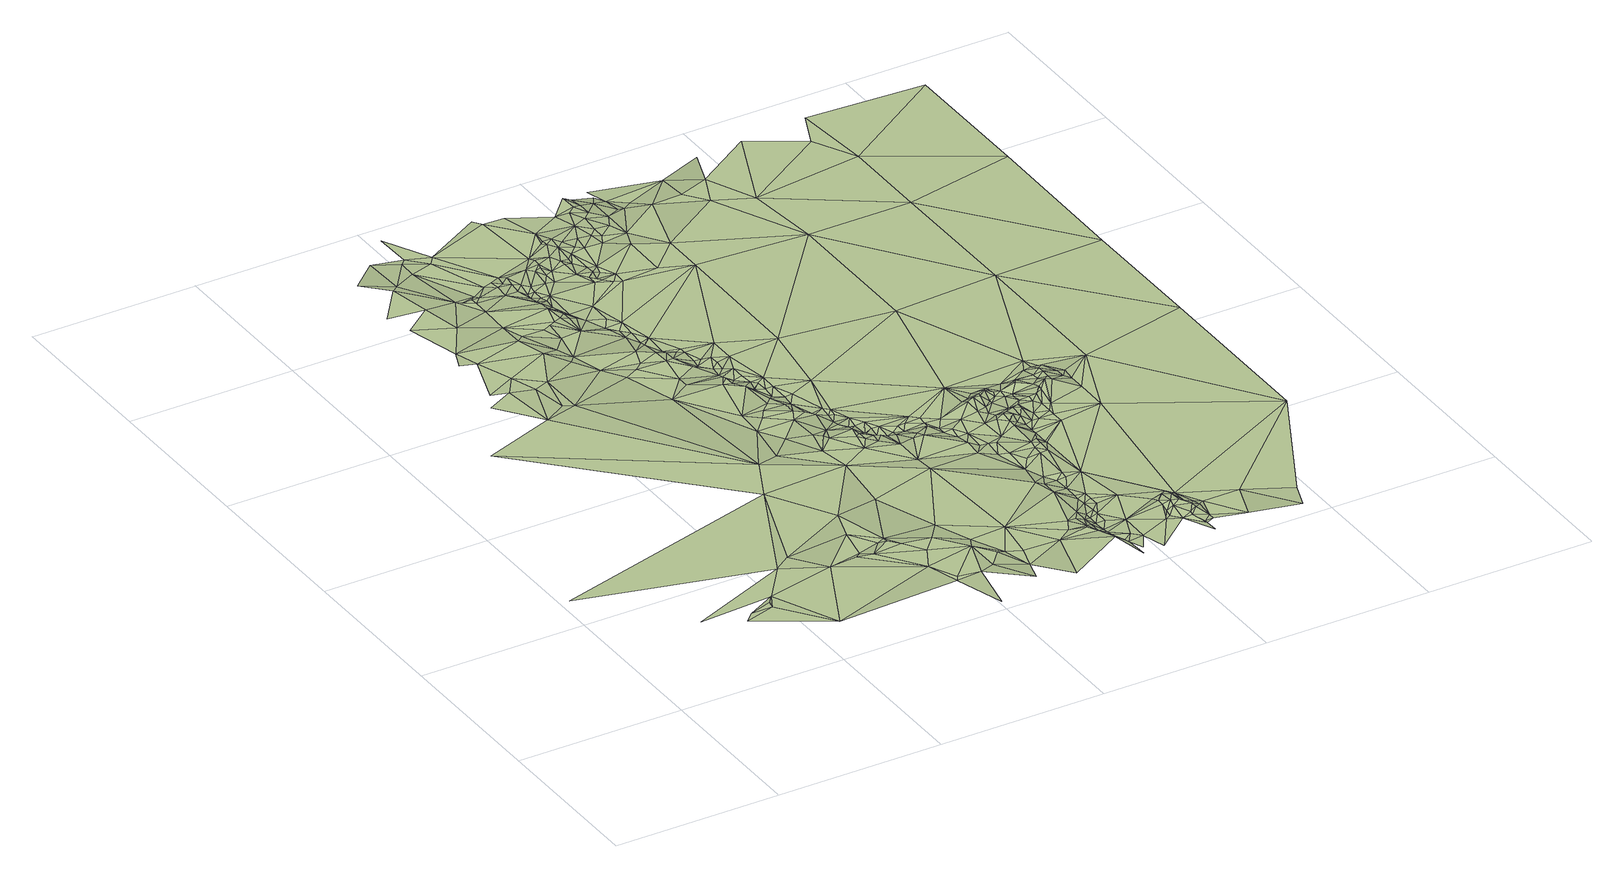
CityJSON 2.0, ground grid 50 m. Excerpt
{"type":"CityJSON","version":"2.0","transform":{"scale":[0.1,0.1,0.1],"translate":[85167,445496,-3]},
"CityObjects":{
"terrain1":{"type":"TINRelief","geometry":[{"type":"CompositeSurface","lod":"1","boundaries":[[[0,1,2]],[[3,0,2]],[[1,4,2]],[[3,5,0]],[[6,5,7]],[[3,2,5]],[[2,4,5]],[[8,7,9]],[[5,4,10]],[[5,10,7]],[[10,11,7]],[[4,12,10]],[[11,9,7]],[[13,11,10]],[[14,15,16]],[[17,18,15]],[[19,12,4]],[[20,10,21]],[[14,16,9]],[[22,23,17]],[[12,21,10]],[[20,13,10]],[[24,17,15]],[[22,25,23]],[[24,15,26]],[[20,21,27]],[[28,9,11]],[[28,11,13]],[[15,29,26]],[[25,30,31]],[[22,17,24]],[[12,27,21]],[[32,20,27]],[[32,13,20]],[[33,24,26]],[[33,22,24]],[[14,29,15]],[[33,26,29]],[[34,30,35]],[[36,32,27]],[[37,27,12]],[[36,27,38]],[[39,13,32]],[[25,40,30]],[[22,41,25]],[[42,12,19]],[[39,28,13]],[[37,38,27]],[[43,34,35]],[[39,32,36]],[[33,41,22]],[[43,44,45]],[[39,36,38]],[[46,47,19]],[[47,42,19]],[[35,30,48]],[[33,29,49]],[[42,50,12]],[[25,41,40]],[[51,39,38]],[[30,40,48]],[[44,52,53]],[[50,37,12]],[[51,38,37]],[[39,54,28]],[[14,55,29]],[[56,43,35]],[[47,50,42]],[[28,57,9]],[[33,58,41]],[[59,53,52]],[[56,44,43]],[[33,49,58]],[[57,14,9]],[[29,60,49]],[[56,52,44]],[[51,61,39]],[[29,55,60]],[[51,37,50]],[[35,48,62]],[[56,35,62]],[[63,50,47]],[[64,63,47]],[[61,54,39]],[[65,40,41]],[[66,48,40]],[[58,67,41]],[[65,66,40]],[[56,68,52]],[[65,41,67]],[[69,59,52]],[[28,54,57]],[[70,71,14]],[[58,49,67]],[[51,50,72]],[[63,73,50]],[[69,52,68]],[[14,71,55]],[[57,70,14]],[[74,48,66]],[[56,62,75]],[[56,75,76]],[[51,72,61]],[[64,77,63]],[[77,73,63]],[[65,78,66]],[[56,76,79]],[[80,76,75]],[[56,79,68]],[[65,67,78]],[[81,50,73]],[[82,59,69]],[[81,72,50]],[[79,76,80]],[[78,74,66]],[[83,80,75]],[[49,60,84]],[[77,81,73]],[[62,48,85]],[[83,79,80]],[[86,48,74]],[[87,71,70]],[[88,75,62]],[[49,89,67]],[[69,68,90]],[[91,55,71]],[[92,60,55]],[[93,87,70]],[[49,84,94]],[[83,75,88]],[[77,95,81]],[[57,93,70]],[[68,79,96]],[[97,74,78]],[[98,78,67]],[[82,69,90]],[[99,61,72]],[[96,79,83]],[[84,60,92]],[[85,48,86]],[[86,74,97]],[[99,72,81]],[[68,96,90]],[[92,55,100]],[[49,94,89]],[[101,91,71]],[[98,97,78]],[[61,102,54]],[[88,62,103]],[[82,90,104]],[[82,104,105]],[[96,83,106]],[[83,88,106]],[[99,81,95]],[[107,55,91]],[[107,100,55]],[[98,86,97]],[[62,85,103]],[[87,108,71]],[[109,87,93]],[[98,67,110]],[[57,54,102]],[[77,111,95]],[[67,89,110]],[[84,112,94]],[[108,101,71]],[[113,111,77]],[[114,91,101]],[[98,115,86]],[[84,92,112]],[[96,106,116]],[[85,86,115]],[[96,117,90]],[[118,93,57]],[[104,90,117]],[[109,108,87]],[[119,109,93]],[[106,88,120]],[[121,115,98]],[[99,102,61]],[[106,122,116]],[[96,116,117]],[[123,91,114]],[[124,119,93]],[[125,85,115]],[[94,126,89]],[[125,115,121]],[[88,103,127]],[[88,128,120]],[[99,95,111]],[[129,92,100]],[[106,120,122]],[[88,130,128]],[[121,98,131]],[[88,127,130]],[[94,112,126]],[[116,122,117]],[[118,124,93]],[[132,85,125]],[[125,121,131]],[[133,114,101]],[[107,91,134]],[[112,92,135]],[[136,103,85]],[[123,134,91]],[[136,85,132]],[[98,137,131]],[[138,109,119]],[[122,120,139]],[[107,140,100]],[[133,101,108]],[[122,139,117]],[[132,125,141]],[[125,131,141]],[[138,108,109]],[[98,142,137]],[[98,110,143]],[[98,143,142]],[[128,130,144]],[[128,145,120]],[[138,119,124]],[[127,103,146]],[[136,132,141]],[[89,126,147]],[[128,144,145]],[[127,148,130]],[[136,146,103]],[[118,57,149]],[[135,92,129]],[[120,145,139]],[[140,129,100]],[[141,131,137]],[[89,150,110]],[[89,147,150]],[[151,112,135]],[[152,126,112]],[[153,123,114]],[[127,146,148]],[[130,154,144]],[[152,112,151]],[[130,148,154]],[[57,102,149]],[[155,136,141]],[[144,156,145]],[[153,114,133]],[[118,157,124]],[[155,146,136]],[[107,158,159]],[[160,147,126]],[[144,154,156]],[[160,126,152]],[[107,134,158]],[[104,117,161]],[[143,162,142]],[[143,110,162]],[[117,139,163]],[[107,159,140]],[[151,135,164]],[[155,148,146]],[[138,124,165]],[[166,133,108]],[[167,134,123]],[[99,111,168]],[[138,169,108]],[[155,154,148]],[[153,167,123]],[[137,142,170]],[[139,145,163]],[[171,141,137]],[[110,150,172]],[[173,152,151]],[[110,172,162]],[[174,111,113]],[[157,165,124]],[[175,150,147]],[[169,166,108]],[[176,159,158]],[[175,147,160]],[[151,164,177]],[[145,156,163]],[[178,142,162]],[[155,141,171]],[[173,160,152]],[[118,179,157]],[[164,135,180]],[[176,140,159]],[[135,129,180]],[[178,170,142]],[[175,172,150]],[[171,137,170]],[[181,134,167]],[[154,182,156]],[[183,173,151]],[[183,151,177]],[[155,182,154]],[[118,184,179]],[[134,185,158]],[[178,162,172]],[[153,133,186]],[[153,186,167]],[[166,186,133]],[[138,187,188]],[[189,187,138]],[[138,188,169]],[[176,158,185]],[[190,175,160]],[[181,191,134]],[[190,160,173]],[[175,178,172]],[[189,138,165]],[[99,168,192]],[[193,157,179]],[[164,194,177]],[[140,195,129]],[[191,185,134]],[[193,165,157]],[[178,171,170]],[[196,181,167]],[[197,180,129]],[[176,195,140]],[[118,198,184]],[[199,166,169]],[[196,167,186]],[[199,186,166]],[[118,149,198]],[[117,163,161]],[[183,177,194]],[[190,173,183]],[[156,200,163]],[[193,179,201]],[[164,180,202]],[[156,182,200]],[[181,203,191]],[[184,201,179]],[[164,202,194]],[[197,129,195]],[[155,204,182]],[[176,185,205]],[[206,185,191]],[[207,168,111]],[[189,208,187]],[[206,191,203]],[[197,209,180]],[[193,210,165]],[[176,205,195]],[[193,201,211]],[[99,212,102]],[[188,213,169]],[[214,203,181]],[[215,199,169]],[[180,209,202]],[[193,211,210]],[[215,186,199]],[[104,161,216]],[[196,214,181]],[[188,187,217]],[[184,218,201]],[[189,165,219]],[[220,196,186]],[[208,217,187]],[[215,169,213]],[[210,219,165]],[[189,219,208]],[[205,185,221]],[[184,198,218]],[[215,220,186]],[[188,222,213]],[[206,221,185]],[[206,203,221]],[[155,171,223]],[[182,224,200]],[[104,216,225]],[[201,226,211]],[[227,207,111]],[[205,221,195]],[[182,204,224]],[[228,175,190]],[[220,214,196]],[[163,200,229]],[[214,221,203]],[[99,192,230]],[[231,209,197]],[[201,218,226]],[[228,183,194]],[[228,190,183]],[[188,217,222]],[[231,197,195]],[[232,210,211]],[[155,223,204]],[[174,227,111]],[[208,219,217]],[[233,215,213]],[[231,202,209]],[[233,213,222]],[[200,224,234]],[[232,211,226]],[[163,229,235]],[[236,192,168]],[[210,237,219]],[[228,194,202]],[[236,168,207]],[[163,235,161]],[[238,198,149]],[[218,198,239]],[[200,234,229]],[[217,233,222]],[[231,195,221]],[[232,237,210]],[[218,239,226]],[[204,240,224]],[[219,237,217]],[[241,149,102]],[[224,240,234]],[[242,171,178]],[[232,226,243]],[[244,239,198]],[[226,239,243]],[[234,240,229]],[[236,245,192]],[[99,230,212]],[[232,243,237]],[[236,207,227]],[[220,246,214]],[[228,202,231]],[[215,246,220]],[[214,246,221]],[[247,240,204]],[[238,244,198]],[[233,246,215]],[[238,149,248]],[[249,243,239]],[[236,227,250]],[[249,239,244]],[[251,192,245]],[[229,252,235]],[[253,245,236]],[[161,235,252]],[[229,240,252]],[[247,204,223]],[[174,254,227]],[[174,255,256]],[[253,236,250]],[[254,257,227]],[[258,250,227]],[[259,223,171]],[[260,233,217]],[[258,227,257]],[[174,261,254]],[[262,243,249]],[[174,256,261]],[[253,251,245]],[[260,217,237]],[[263,249,244]],[[264,244,238]],[[265,253,250]],[[266,240,247]],[[265,250,258]],[[260,237,243]],[[230,192,251]],[[267,252,240]],[[268,257,254]],[[269,248,149]],[[264,263,244]],[[262,249,263]],[[268,254,261]],[[267,240,266]],[[242,259,171]],[[270,161,252]],[[268,261,256]],[[271,247,223]],[[272,102,212]],[[265,273,253]],[[274,251,253]],[[264,238,248]],[[272,241,102]],[[275,256,276]],[[265,258,277]],[[269,149,241]],[[274,253,273]],[[278,231,221]],[[260,243,262]],[[279,216,161]],[[280,271,223]],[[281,178,175]],[[270,282,161]],[[258,257,283]],[[284,262,263]],[[271,285,247]],[[275,268,256]],[[286,266,247]],[[287,273,265]],[[280,223,259]],[[287,265,277]],[[280,288,271]],[[279,161,282]],[[268,283,257]],[[286,267,266]],[[228,231,278]],[[289,274,273]],[[258,283,277]],[[290,251,274]],[[286,247,291]],[[271,288,285]],[[291,247,285]],[[292,252,267]],[[293,263,264]],[[278,221,246]],[[293,264,248]],[[260,262,284]],[[289,273,287]],[[294,267,286]],[[292,270,252]],[[230,251,295]],[[296,284,263]],[[275,283,268]],[[287,277,283]],[[290,274,289]],[[292,267,294]],[[297,212,230]],[[290,295,251]],[[298,282,270]],[[280,299,288]],[[288,300,285]],[[281,175,228]],[[279,301,216]],[[280,259,299]],[[296,263,293]],[[289,287,302]],[[294,286,303]],[[304,293,248]],[[291,285,305]],[[286,291,303]],[[279,282,298]],[[298,270,306]],[[307,260,284]],[[288,299,300]],[[285,300,305]],[[269,308,248]],[[292,306,270]],[[299,259,242]],[[290,289,302]],[[309,212,297]],[[307,284,296]],[[292,294,303]],[[304,248,308]],[[230,295,310]],[[297,230,311]],[[291,305,303]],[[279,298,306]],[[230,310,311]],[[312,246,233]],[[300,299,305]],[[309,272,212]],[[313,269,241]],[[281,242,178]],[[290,302,314]],[[315,316,275]],[[317,296,293]],[[290,318,295]],[[292,319,306]],[[304,317,293]],[[272,320,241]],[[290,314,318]],[[292,303,321]],[[295,318,310]],[[275,316,283]],[[309,297,322]],[[297,311,322]],[[287,283,323]],[[313,241,324]],[[312,233,260]],[[241,320,324]],[[292,321,319]],[[310,318,311]],[[287,323,302]],[[304,325,317]],[[304,308,325]],[[307,296,326]],[[269,327,308]],[[303,305,328]],[[317,326,296]],[[313,327,269]],[[272,329,320]],[[308,327,325]],[[303,328,321]],[[302,323,314]],[[279,330,301]],[[313,324,327]],[[311,331,322]],[[299,242,332]],[[333,329,272]],[[309,322,334]],[[279,306,335]],[[314,323,318]],[[320,336,324]],[[320,329,336]],[[317,325,337]],[[319,321,338]],[[309,339,272]],[[306,319,335]],[[317,337,326]],[[340,311,318]],[[322,331,334]],[[325,327,337]],[[315,341,316]],[[321,328,338]],[[333,272,339]],[[342,305,299]],[[343,327,324]],[[305,344,328]],[[281,228,278]],[[309,334,339]],[[340,331,311]],[[312,260,307]],[[316,345,283]],[[343,324,336]],[[333,346,329]],[[319,338,335]],[[283,347,323]],[[340,318,323]],[[279,335,330]],[[329,348,336]],[[340,334,331]],[[283,345,349]],[[312,307,326]],[[327,350,337]],[[283,349,347]],[[328,351,338]],[[343,350,327]],[[333,339,346]],[[329,346,348]],[[343,336,348]],[[326,337,352]],[[342,344,305]],[[334,353,339]],[[342,299,332]],[[354,355,316]],[[340,353,334]],[[328,344,351]],[[354,316,341]],[[338,351,335]],[[316,355,345]],[[281,332,242]],[[339,353,346]],[[354,356,355]],[[354,341,356]],[[343,357,350]],[[326,352,358]],[[337,350,359]],[[343,348,360]],[[346,361,348]],[[362,345,355]],[[353,361,346]],[[330,335,363]],[[340,323,364]],[[362,349,345]],[[351,344,365]],[[335,351,366]],[[362,355,356]],[[343,367,357]],[[337,359,352]],[[340,368,353]],[[369,356,341]],[[312,326,358]],[[343,360,367]],[[369,341,370]],[[348,361,371]],[[364,323,347]],[[372,341,373]],[[372,370,341]],[[374,347,349]],[[351,365,366]],[[374,349,362]],[[353,368,361]],[[375,278,246]],[[335,366,376]],[[350,357,377]],[[335,376,363]],[[378,362,356]],[[379,370,372]],[[350,380,359]],[[368,371,361]],[[348,371,381]],[[348,381,360]],[[330,363,382]],[[383,369,370]],[[369,384,356]],[[357,367,385]],[[350,377,380]],[[368,386,371]],[[364,347,374]],[[384,378,356]],[[387,374,362]],[[344,388,365]],[[389,370,379]],[[357,385,377]],[[360,390,367]],[[387,362,378]],[[352,359,391]],[[392,379,372]],[[352,391,358]],[[383,384,369]],[[371,386,381]],[[389,383,370]],[[342,388,344]],[[393,330,382]],[[366,365,394]],[[367,395,385]],[[340,364,396]],[[367,390,395]],[[359,380,397]],[[364,374,387]],[[360,381,398]],[[389,379,392]],[[366,394,376]],[[363,376,399]],[[359,397,391]],[[358,391,400]],[[360,401,390]],[[384,402,378]],[[402,387,378]],[[385,403,377]],[[404,342,332]],[[360,398,401]],[[358,400,405]],[[385,395,403]],[[312,358,405]],[[363,399,382]],[[406,384,383]],[[312,375,246]],[[340,407,368]],[[365,388,394]],[[406,383,389]],[[408,395,390]],[[391,409,400]],[[364,387,396]],[[404,332,281]],[[391,397,410]],[[402,396,387]],[[380,377,411]],[[384,412,402]],[[400,409,405]],[[380,413,397]],[[408,403,395]],[[408,390,401]],[[391,410,409]],[[406,412,384]],[[377,403,411]],[[312,405,414]],[[382,399,415]],[[393,382,415]],[[376,416,399]],[[376,394,416]],[[412,396,402]],[[398,417,401]],[[405,409,414]],[[368,407,386]],[[397,418,410]],[[380,411,413]],[[406,389,419]],[[408,420,403]],[[404,388,342]],[[408,401,417]],[[421,389,392]],[[386,407,381]],[[397,413,418]],[[410,422,409]],[[403,420,411]],[[393,415,423]],[[406,419,412]],[[394,388,416]],[[419,396,412]],[[381,407,398]],[[409,422,414]],[[410,418,422]],[[398,424,417]],[[408,425,420]],[[426,415,399]],[[312,414,427]],[[408,417,425]],[[421,419,389]],[[413,428,418]],[[426,399,416]],[[411,420,429]],[[426,423,415]],[[418,428,422]],[[420,425,429]],[[414,422,427]],[[413,411,430]],[[398,407,424]],[[431,425,417]],[[422,428,432]],[[431,417,424]],[[413,430,428]],[[431,429,425]],[[340,396,433]],[[422,432,427]],[[411,429,434]],[[388,435,416]],[[312,427,436]],[[411,434,430]],[[428,437,432]],[[438,396,419]],[[426,439,423]],[[440,426,416]],[[432,437,427]],[[428,430,437]],[[441,429,431]],[[431,424,442]],[[443,281,278]],[[441,434,429]],[[340,433,407]],[[444,424,407]],[[445,388,404]],[[434,446,430]],[[447,437,430]],[[440,416,435]],[[421,438,419]],[[444,442,424]],[[427,437,436]],[[447,430,446]],[[440,448,426]],[[449,446,434]],[[441,431,450]],[[426,448,439]],[[449,434,441]],[[431,442,450]],[[449,447,446]],[[447,451,437]],[[445,435,388]],[[452,436,437]],[[449,441,453]],[[449,453,447]],[[440,435,448]],[[452,437,451]],[[444,454,442]],[[441,450,453]],[[312,436,455]],[[442,454,450]],[[447,453,456]],[[457,448,435]],[[447,458,451]],[[459,453,450]],[[459,450,454]],[[452,460,436]],[[404,281,443]],[[444,407,433]],[[452,451,461]],[[447,456,458]],[[443,278,375]],[[459,456,453]],[[421,462,438]],[[451,458,461]],[[445,457,435]],[[452,461,460]],[[312,455,375]],[[444,433,454]],[[459,454,463]],[[436,460,464]],[[459,463,456]],[[456,463,458]],[[461,458,465]],[[461,466,460]],[[454,467,463]],[[468,445,404]],[[469,470,448]],[[458,463,465]],[[461,465,466]],[[469,448,457]],[[460,466,464]],[[436,464,455]],[[471,465,463]],[[471,463,467]],[[454,472,467]],[[465,473,466]],[[471,473,465]],[[454,433,472]],[[469,457,445]],[[438,462,474]],[[466,475,464]],[[466,473,475]],[[471,467,476]],[[464,475,477]],[[471,476,473]],[[468,404,443]],[[455,464,477]],[[478,475,473]],[[475,479,477]],[[467,480,476]],[[467,472,480]],[[478,473,476]],[[468,481,445]],[[478,479,475]],[[455,477,482]],[[469,445,481]],[[477,479,482]],[[438,483,396]],[[479,484,482]],[[478,484,479]],[[478,476,484]],[[476,480,484]],[[396,483,433]],[[485,472,433]],[[485,455,482]],[[485,480,472]],[[468,486,481]],[[485,482,484]],[[469,481,486]],[[485,484,480]],[[455,487,375]],[[438,474,483]],[[488,468,443]],[[488,486,468]],[[443,375,487]],[[469,486,489]],[[485,487,455]],[[485,433,483]],[[488,490,486]],[[488,443,491]],[[443,487,491]],[[485,492,487]],[[488,493,490]],[[485,483,492]],[[488,491,494]],[[488,494,493]],[[491,487,495]],[[492,495,487]],[[494,496,493]],[[494,491,497]],[[491,495,497]],[[494,498,496]],[[494,497,498]]]}]}
},
"vertices":[
[385,280,33],[361,260,28],[453,290,27],[452,300,36],[565,130,31],[474,330,32],[248,310,33],[559,440,32],[4,580,34],[720,780,34],[686,380,30],[607,470,36],[904,240,36],[806,500,30],[788,920,31],[427,1400,31],[205,1320,30],[410,1570,30],[330,1530,29],[939,150,30],[787,400,30],[767,380,36],[446,1620,37],[357,1580,33],[473,1540,36],[407,1730,37],[495,1440,31],[813,370,35],[834,590,32],[521,1420,35],[383,1800,38],[363,1750,34],[856,420,30],[520,1560,35],[339,1960,41],[452,1910,39],[878,410,34],[946,320,33],[904,380,34],[878,430,31],[563,1780,33],[586,1690,34],[945,160,34],[428,2030,39],[406,2160,37],[316,2040,41],[986,0,29],[1013,150,34],[563,1860,30],[677,1550,26],[1059,280,30],[991,370,31],[429,2180,32],[339,2230,37],[968,620,24],[767,1330,24],[519,2030,34],[990,810,23],[631,1620,30],[430,2320,25],[724,1490,22],[1037,430,23],[564,1950,32],[1060,170,31],[1128,60,30],[633,1700,24],[585,1800,29],[655,1650,23],[500,2220,27],[498,2270,32],[855,940,26],[879,1080,21],[1080,320,23],[1104,220,29],[653,1800,28],[565,2000,33],[540,2030,26],[1149,130,23],[677,1750,20],[583,2040,26],[564,2020,33],[1126,220,23],[518,2290,30],[586,2020,32],[765,1510,22],[720,1890,26],[698,1820,28],[923,1010,21],[654,2000,29],[810,1590,23],[569,2240,27],[880,1160,27],[837,1410,23],[972,900,26],[788,1530,23],[1172,200,23],[631,2070,25],[678,1810,28],[743,1760,18],[1192,330,21],[835,1370,26],[924,1130,22],[1172,680,24],[722,1930,20],[586,2260,31],[518,2410,25],[655,2040,32],[923,1330,22],[991,1080,21],[991,980,27],[833,1680,11],[1284,200,20],[857,1510,20],[1240,40,16],[946,1160,23],[722,1830,27],[654,2070,31],[686,2090,26],[1077,860,23],[1011,960,28],[698,2040,28],[744,1820,24],[677,2050,32],[970,1180,26],[1023,950,24],[743,1850,24],[855,1560,21],[721,1950,15],[699,2010,22],[946,1390,11],[721,1980,9],[765,1820,19],[743,1870,22],[1013,1120,22],[970,1290,21],[902,1450,21],[746,1910,11],[789,1810,9],[1038,990,22],[701,2070,32],[946,1370,17],[768,1860,8],[812,1750,9],[813,1730,14],[723,2000,9],[720,2030,25],[753,1950,7],[856,1620,12],[745,1970,8],[1170,740,21],[856,1640,8],[878,1510,21],[880,1550,16],[1014,1160,20],[743,2000,12],[768,1960,13],[745,2020,17],[1090,920,23],[946,1320,22],[945,1350,22],[880,1570,11],[805,2130,26],[838,1720,8],[766,2080,31],[923,1460,9],[1100,960,22],[1037,1100,21],[990,1200,25],[1328,230,22],[1060,1080,16],[833,1780,16],[834,1850,17],[857,1690,12],[912,1550,10],[1418,140,21],[881,1640,16],[969,1350,8],[930,1490,8],[858,1740,18],[1104,900,23],[953,1430,8],[1013,1230,9],[790,2020,13],[925,1530,14],[1126,870,25],[1001,1320,10],[1036,1170,9],[1080,1000,21],[1083,1030,12],[1101,980,17],[924,1550,16],[992,1280,10],[1350,270,22],[1103,930,24],[945,1480,13],[991,1390,18],[1042,1210,9],[969,1410,13],[1170,830,23],[1060,1100,10],[788,2070,25],[1128,900,25],[970,1470,17],[1017,1270,9],[811,2010,16],[993,1350,15],[1013,1300,14],[1373,210,28],[1105,990,10],[971,1440,17],[1127,940,11],[1127,930,15],[1375,480,23],[1092,1070,9],[1035,1260,17],[1091,1100,15],[789,2340,28],[1127,1020,17],[1151,900,19],[1126,990,8],[1059,1200,17],[1036,1310,18],[1105,1060,13],[900,1950,18],[810,2050,16],[767,2360,32],[1151,920,8],[1396,190,19],[1015,1530,16],[812,2090,28],[1396,420,18],[1014,1450,16],[1153,950,12],[1104,1080,18],[810,2080,24],[811,2110,31],[1379,220,25],[1148,980,18],[1216,840,21],[1172,900,10],[833,2060,16],[1325,690,19],[968,1920,18],[1170,940,18],[1193,890,13],[1375,270,22],[1133,1230,20],[878,2010,18],[1248,840,21],[1194,910,8],[1398,230,16],[1395,300,19],[856,2110,28],[1397,260,17],[1420,160,16],[1441,30,20],[1442,110,13],[1419,180,13],[1419,200,10],[946,1930,18],[1261,940,21],[1441,130,9],[1216,920,17],[1223,900,8],[1240,860,19],[1418,240,8],[879,2070,18],[878,2090,18],[1464,140,15],[1330,750,18],[878,2160,32],[901,1980,18],[1398,570,9],[1419,270,9],[1419,290,9],[1486,110,18],[1463,70,10],[1440,230,16],[1170,1460,18],[884,2230,27],[924,1950,18],[1173,1890,18],[872,2180,26],[1486,200,20],[1238,920,17],[923,2000,18],[900,2070,15],[1441,270,17],[924,1980,6],[1441,290,16],[1442,340,10],[924,2030,16],[901,2140,27],[1283,880,16],[903,2090,16],[1441,370,9],[1285,900,14],[1397,470,17],[878,2180,32],[970,1960,18],[945,2000,9],[848,2330,33],[1463,310,20],[923,2110,16],[1310,840,8],[947,2020,17],[903,2180,32],[1283,920,20],[1329,800,10],[1418,510,11],[1441,390,9],[1443,430,9],[1419,1020,18],[1355,730,12],[1463,340,19],[1509,40,17],[1581,150,19],[1307,860,12],[1464,370,18],[923,2160,27],[1374,670,9],[946,2130,20],[1441,480,8],[1532,320,19],[1374,720,17],[1330,830,18],[1329,890,18],[1353,790,19],[969,2120,15],[1397,650,18],[969,2270,32],[1463,470,17],[1080,1930,18],[1421,600,19],[1463,490,20],[993,2210,28],[1395,710,19],[1373,860,18],[971,2160,22],[1463,600,23],[1510,470,19],[1620,130,20],[1082,2070,17],[1420,730,19],[1025,2120,13],[1598,200,31],[1463,630,25],[1598,250,23],[1465,650,30],[1598,220,34],[1418,810,18],[1014,2160,18],[1419,900,37],[1486,600,25],[1598,160,18],[1600,180,22],[1621,180,32],[1443,790,33],[1419,930,22],[1432,870,20],[1466,740,34],[1486,640,28],[1623,200,37],[1013,2270,30],[1644,260,28],[1040,2150,14],[1036,2180,21],[1465,760,38],[1508,640,20],[1645,130,32],[1643,120,28],[1486,660,29],[1666,80,18],[1666,40,19],[1621,240,36],[1509,1420,18],[1037,2230,27],[1464,830,19],[1643,190,39],[1665,90,18],[1452,850,18],[1509,700,18],[1037,2290,31],[1666,140,35],[1665,160,36],[1463,790,44],[1508,650,19],[1644,230,35],[1106,2130,13],[1689,110,20],[1487,760,27],[1442,910,39],[1690,90,19],[1035,2340,31],[1082,2180,17],[1485,780,42],[1667,250,19],[1463,880,19],[1508,720,18],[1059,2250,27],[1443,930,24],[1508,750,18],[1665,200,24],[1485,810,34],[1173,2020,18],[1443,940,20],[1690,160,25],[1599,720,18],[1508,780,31],[1464,920,38],[1464,910,37],[1508,840,21],[1690,190,19],[1487,890,18],[1464,960,18],[1058,2290,29],[1103,2220,18],[1532,760,18],[1486,900,20],[1711,180,18],[1510,820,33],[1780,60,23],[1487,930,38],[1060,2340,19],[1553,760,18],[1530,810,32],[1104,2300,15],[1509,960,20],[1508,910,21],[1533,830,31],[1532,900,19],[1555,790,18],[1509,920,29],[1733,740,18],[1553,860,23],[1170,2250,6],[1554,960,19],[1531,920,26],[1823,180,18],[1128,2340,4],[1149,2250,9],[1577,830,28],[1600,780,18],[1508,1870,19],[1598,760,18],[1238,2220,12],[1553,890,18],[1556,900,19],[1149,2310,2],[1576,850,32],[1599,820,18],[1577,920,38],[1578,940,27],[1599,850,34],[1621,810,18],[1666,1030,19],[1621,870,38],[1198,2270,3],[1620,900,30],[1621,860,33],[1598,960,18],[1598,950,23],[1935,40,13],[1644,880,48],[1643,990,18],[1644,920,29],[1644,940,30],[1666,880,42],[1375,2150,18],[1330,2320,5],[1127,2370,5],[1665,900,40],[1734,840,18],[1668,930,39],[1958,110,18],[1667,950,39],[1712,900,28],[1667,990,21],[1711,930,28],[1688,970,31],[1733,890,19],[1329,2220,15],[1688,990,19],[2161,500,18],[1735,930,22],[1824,970,19],[1419,2250,17],[1826,1440,18],[1486,2100,18],[1470,2380,1],[1601,2370,15],[1824,1870,18],[2160,1050,18],[1756,2270,18],[1823,2140,19],[2160,1450,18],[1804,2380,18],[2163,1940,18],[2160,2360,19]
]}
